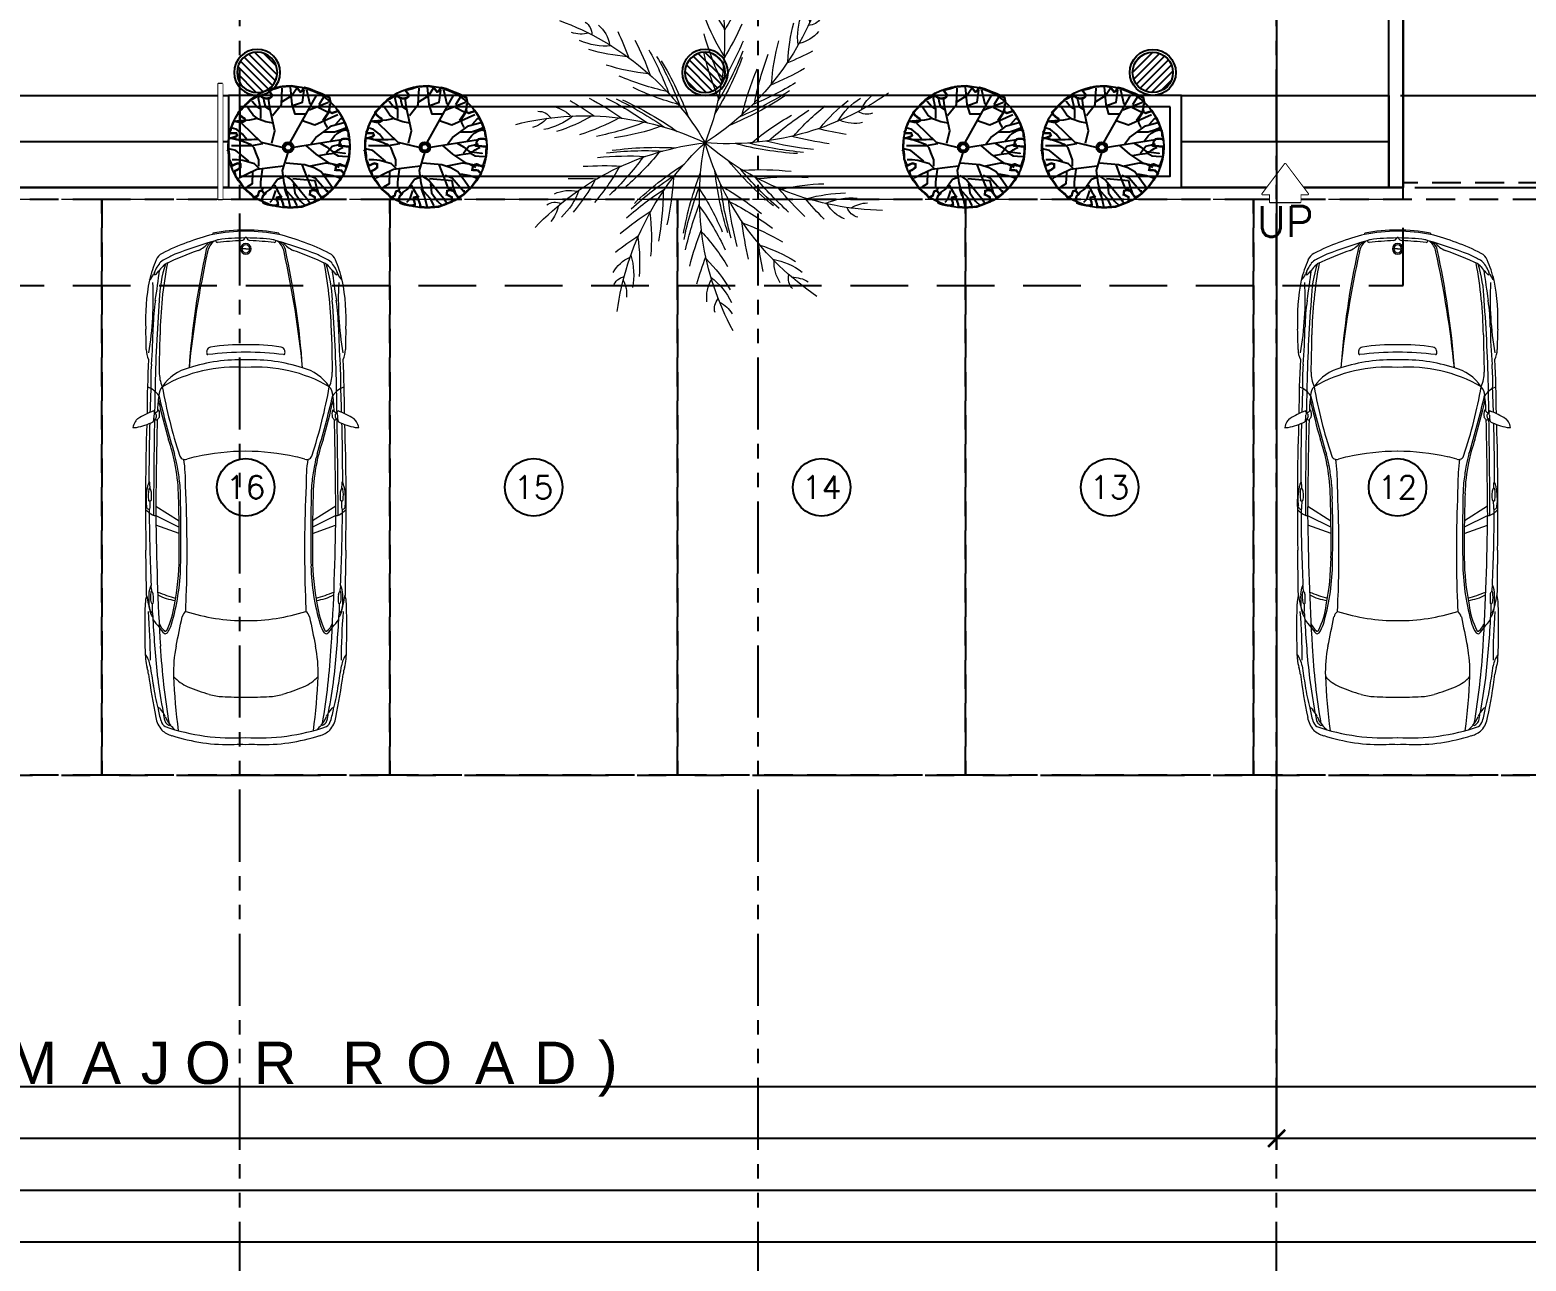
# Model space of a CAD drawing. Header units: metres. Extents: x -12400 to 1, y 0 to 106422.
# Drawn here: x -12274.61 to -12261.62, y 106373.21 to 106383.9 of the extents above; entities that cross this region are included whole.
import ezdxf

# ---------------------------------------------------------------- set-up
doc = ezdxf.new("R2010")
doc.units = ezdxf.units.M
doc.set_wipeout_variables(frame=1)
doc.header["$PDMODE"] = 35
for name, pattern in [('DASHED2', [0.375, 0.25, -0.125]), ('HIDDEN', [0.375, 0.25, -0.125]), ('PHANTOM2', [1.25, 0.625, -0.125, 0.125, -0.125, 0.125, -0.125])]:
    doc.linetypes.add(name, pattern=pattern)
for name, color, linetype in [('1AR', 1, 'Continuous'), ('A-FURNITURE', 1, 'Continuous'), ('BAR', 6, 'Continuous'), ('DOOR', 1, 'Continuous'), ('Landscape', 108, 'Continuous'), ('PROPERTY LINE', 3, 'PHANTOM2'), ('SLOT', 46, 'Continuous'), ('txt', 2, 'Continuous'), ('TXT3', 3, 'Continuous'), ('WALL', 7, 'Continuous')]:
    doc.layers.add(name, color=color, linetype=linetype)
for name, color, linetype, lineweight in [('3', 3, 'Continuous', 30), ('A_Vehicles', 32, 'Continuous', 5), ('DIM 001', 251, 'Continuous', 13), ('FURN', 8, 'Continuous', 5), ('HATCH', 250, 'Continuous', 5)]:
    doc.layers.add(name, color=color, linetype=linetype, lineweight=lineweight)
doc.layers.add('GUIDELINES', color=206, linetype='Continuous', plot=False)
doc.styles.add('DIMTXT-100', font='arial.ttf')
doc.styles.add('swis721', font='swiss.ttf')
doc.styles.add('T.25', font='romans.shx', dxfattribs={"height": 0.2})
doc.dimstyles.new('D-100', dxfattribs={"dimtxt": 0.2, "dimasz": 0.15, "dimexe": 0.1, "dimexo": 0.1, "dimgap": 0.1, "dimtad": 1, "dimdec": 3, "dimzin": 4, "dimdsep": 46, "dimtxsty": 'DIMTXT-100', "dimblk": 'ARCHTICK', "dimcen": 0.2, "dimdle": 0.1, "dimclrd": 8, "dimclre": 8, "dimclrt": 2, "dimadec": 0, "dimazin": 1, "dimtfac": 1, "dimtdec": 3, "dimtofl": 0, "dimtmove": 2, "dimatfit": 3, "dimfxl": 1, "dimarcsym": 0})
doc.dimstyles.new('DIM 200', dxfattribs={"dimtxt": 200, "dimasz": 1, "dimexe": 0, "dimexo": 40, "dimgap": 50, "dimtad": 1, "dimtoh": 1, "dimdec": 0, "dimlfac": 2, "dimtxsty": 'swis721', "dimblk": 'CIR', "dimcen": 0, "dimclrd": 155, "dimclre": 155, "dimclrt": 4, "dimadec": 0, "dimazin": 0, "dimtfac": 1, "dimtdec": 0, "dimtix": 1, "dimtmove": 1, "dimatfit": 3, "dimldrblk": 'CIR', "dimfxl": 0, "dimarcsym": 0})

# ---------------------------------------------------------------- blocks, each defined once
blk = doc.blocks.new('A$C3EFD72DE')
at = {"layer": 'FURN', "linetype": 'PHANTOM2', "ltscale": 2}
blk.add_lwpolyline([(-49.8, 23.142), (-46.15, 23.142), (-46.15, 8), (-8, 8), (-8, 30.142), (-49.8, 30.142)], close=True, dxfattribs=at)
at = {"layer": 'PROPERTY LINE', "linetype": 'PHANTOM2', "ltscale": 2}
blk.add_lwpolyline([(-54.8, 33.142), (-54.8, 18.142), (-51.15, 18.142), (-51.15, 3), (-3, 3), (-3, 33.142)], close=True, dxfattribs=at)
blk = doc.blocks.new('car-02')
at = {"layer": 'A_Vehicles', "color": 26, "linetype": 'ByBlock'}
for p, q in [((266.005, 90.113), (266.001, 90.103)), ((266.052, 90.116), (266.048, 90.105)), ((266.805, 90.098), (266.934, 89.896)), ((266.886, 90.099), (266.988, 89.895)), ((267.042, 89.895), (266.97, 90.097)), ((264.437, 89.603), (264.447, 89.604)), ((264.572, 89.317), (264.572, 89.351)), ((264.572, 89.317), (264.572, 89.283)), ((264.437, 89.03), (264.447, 89.03)), ((266.805, 88.536), (266.934, 88.738)), ((266.886, 88.535), (266.988, 88.739)), ((267.042, 88.739), (266.97, 88.537)), ((266.005, 88.521), (266.001, 88.531)), ((266.052, 88.518), (266.048, 88.529))]:
    blk.add_line(p, q, dxfattribs=at)
for centre, radius, start, end in [((266.11, 90.212), 0.0762, 119.7168, 146.5996), ((266.159, 90.126), 0.175, 101.6076, 119.7168), ((265.999, 90.291), 0.125, 348.9837, 3.2502), ((265.132, 88.996), 1.193, 103.9327, 112.8974), ((264.752, 90.228), 0.118, 288.5704, 321.0469), ((265.189, 88.419), 1.769, 87.4063, 101.245), ((265.008, 92.845), 2.725, 266.9795, 279.8556), ((265.485, 94.955), 4.774, 267.4063, 269.5286), ((265.444, 89.981), 0.201, 63.9039, 89.5286), ((266.013, 81.026), 9.148, 90.0726, 93.0097), ((265.789, 90.166), 0.0147, 160.8027, 202.178), ((265.959, 90.235), 0.198, 202.178, 235.0353), ((266.571, 71.423), 18.735, 91.7754, 92.4079), ((266.549, 89.923), 0.602, 146.5996, 161.106), ((266.785, 68.672), 21.516, 92.0863, 92.0868), ((265.482, 90.402), 0.654, 334.6211, 348.0956), ((266.571, 71.423), 18.735, 89.914, 91.4845), ((266.785, 68.672), 21.516, 88.9303, 91.8352), ((266.602, 90.153), 0.00586, 114.6466, 193.6675), ((266.724, 91.629), 1.483, 265.0586, 267.1786), ((266.678, 89.987), 0.189, 102.3764, 114.6466), ((266.746, 89.677), 0.506, 83.1278, 102.3764), ((266.662, 90.15), 0.0113, 89.073, 189.7286), ((266.692, 90.217), 0.0805, 239.6206, 263.5656), ((266.71, 89.833), 0.331, 82.8268, 99.0708), ((266.746, 90.152), 0.015, 276.4344, 337.6998), ((266.751, 90.154), 0.00818, 26.0089, 82.8268), ((266.738, 90.148), 0.0219, 356.6595, 25.9562), ((266.724, 91.629), 1.483, 271.4019, 274.1622), ((266.807, 90.154), 0.0253, 351.0826, 101.9724), ((266.571, 71.423), 18.735, 89.1104, 89.2037), ((266.707, 90.041), 0.193, 26.4813, 47.9744), ((266.761, 73.856), 16.3, 87.4286, 89.6428), ((269.204, 211.262), 121.094, 269.04529, 269.23135), ((267.574, 89.978), 0.181, 90.4812, 116.8402), ((267.591, 87.9), 2.259, 88.2423, 90.4812), ((267.651, 89.974), 0.216, 89.6016, 109.1312), ((267.237, 88.212), 1.996, 75.5608, 80.1062), ((267.858, 84.375), 5.819, 87.2937, 92.0222), ((267.656, 90.002), 0.156, 65.9044, 88.2423), ((268.151, 95.584), 5.439, 265.4533, 269.909), ((268.231, 90.377), 0.234, 233.3294, 260.0164), ((268.119, 89.916), 0.272, 71.2883, 87.2937), ((267.421, 84.698), 5.503, 80.1432, 81.9563), ((268.284, 90.402), 0.241, 251.2883, 264.961), ((267.617, 85.175), 5.028, 78.2807, 82.6187), ((266.599, 89.048), 2.223, 153.3999, 165.5267), ((264.71, 89.994), 0.11, 112.8974, 153.3999), ((265.849, 89.384), 1.346, 151.6694, 155.9646), ((264.798, 89.951), 0.153, 130.9462, 151.6694), ((265.377, 86.398), 3.664, 90.9268, 100.7145), ((264.864, 89.874), 0.253, 107.0839, 130.9462), ((265.059, 88.871), 1.198, 92.0785, 107.2267), ((264.751, 89.993), 0.0519, 121.0587, 154.9008), ((265.152, 89.591), 0.618, 128.5702, 133.7358), ((263.201, 101.852), 11.889, 277.5159, 278.7978), ((264.793, 90.032), 0.08, 92.1692, 115.3554), ((264.437, 90.451), 0.501, 311.2225, 315.5425), ((264.79, 90.105), 0.00668, 308.2284, 92.1692), ((266.02, 77.206), 12.901, 90.9347, 94.4625), ((265.26, 88.545), 1.576, 90.2673, 98.7978), ((265.234, 94.074), 3.952, 270.2673, 274.9714), ((264.676, 129.759), 39.703, 270.9268, 271.393), ((265.72, 88.486), 1.657, 87.7854, 94.9714), ((266.866, 89.409), 1.267, 150.0377, 184.1685), ((265.981, 89.719), 0.386, 123.4195, 166.4519), ((265.648, 89.78), 0.288, 65.4083, 91.393), ((265.848, 89.956), 0.117, 91.1421, 132.7099), ((265.034, 85.869), 4.237, 71.7268, 80.0198), ((267.199, 18.098), 72.021, 90.95639, 91.10567), ((266.007, 88.945), 1.139, 91.3113, 98.1372), ((263.753, 81.25), 9.067, 73.3324, 76.6605), ((264.25, 82.982), 7.28, 74.2168, 77.0611), ((265.926, 90.131), 0.0737, 306.5949, 342.9686), ((266.008, 90.177), 0.112, 250.1049, 282.8521), ((265.997, 90.131), 0.0224, 216.738, 268.3631), ((267.239, 39.601), 50.499, 91.4245, 91.428), ((266.012, 90.086), 0.0275, 86.3192, 124.8111), ((266.025, 90.129), 0.0375, 229.0415, 267.9352), ((266.024, 90.264), 0.151, 266.3192, 288.8962), ((266.025, 90.12), 0.0277, 267.9352, 326.89), ((266.139, 89.962), 0.149, 124.2259, 135.3058), ((266.041, 90.091), 0.0155, 341.7358, 62.8092), ((267.199, 18.098), 72.021, 90.24781, 90.91427), ((267.239, 39.601), 50.499, 90.4007, 91.3429), ((266.715, 90.427), 0.292, 263.5656, 276.4344), ((266.861, 90.108), 0.0269, 338.7151, 44.5818), ((266.61, 65.803), 24.297, 86.6707, 89.3491), ((267.674, 91.347), 1.221, 261.4169, 263.9509), ((267.552, 90.135), 0.00684, 99.4072, 200.6619), ((267.578, 90.167), 0.047, 227.1679, 264.7157), ((267.591, 89.853), 0.292, 79.2816, 97.9649), ((265.719, 89.364), 1.968, 16.6164, 21.3879), ((267.616, 90.587), 0.468, 264.7157, 272.5378), ((267.168, 89.87), 0.459, 7.5248, 27.3593), ((267.636, 90.143), 0.0238, 272.5378, 316.0309), ((267.639, 90.127), 0.0143, 356.475, 61.7719), ((267.674, 91.347), 1.221, 269.009, 272.6035), ((267.712, 90.129), 0.0175, 355.4047, 65.9044), ((266.761, 73.856), 16.3, 86.3888, 86.5918), ((267.716, 90.073), 0.074, 45.0065, 75.5608), ((267.273, 80.634), 9.504, 83.8037, 86.8945), ((267.398, 89.564), 0.682, 47.855, 55.1665), ((267.779, 89.937), 0.138, 37.7194, 69.9249), ((267.726, 89.858), 0.248, 42.0116, 58.6683), ((267.88, 90.015), 0.0113, 287.535, 37.7194), ((267.891, 90.016), 0.0211, 306.0494, 21.6885), ((267.664, 83.929), 6.14, 80.3686, 86.6707), ((267.427, 83.571), 6.569, 79.7443, 82.3803), ((268.127, 88.493), 1.644, 74.854, 81.7469), ((268.578, 90.076), 0.0222, 172.1336, 238.5793), ((268.45, 89.357), 0.73, 72.4698, 81.6157), ((268.774, 90.308), 0.326, 230.4421, 243.6389), ((268.594, 89.79), 0.242, 72.3843, 88.3104), ((268.54, 89.778), 0.255, 48.9762, 69.4044), ((268.606, 89.888), 0.213, 47.7242, 81.247), ((268.65, 89.966), 0.0581, 39.1037, 72.3843), ((268.64, 89.96), 0.0979, 36.7713, 72.4698), ((266.974, 89.425), 1.843, 356.6299, 18.7768), ((268.56, 89.884), 0.249, 17.6746, 40.6239), ((267.928, 88.62), 3.559, 158.364, 164.3016), ((267.682, 88.62), 3.289, 154.9008, 160.2894), ((266.761, 91.524), 1.626, 250.9129, 258.2171), ((266.636, 90.878), 0.983, 253.3324, 259.0833), ((266.353, 89.846), 0.0473, 340.8542, 78.9654), ((266.733, 91.387), 1.486, 258.2171, 268.5009), ((266.808, 91.771), 1.892, 259.0833, 263.2384), ((266.727, 91.086), 1.202, 263.2384, 271.1827), ((267.116, 102.457), 12.562, 268.075, 270.6316), ((267.23, 92.127), 2.232, 270.6231, 281.1608), ((267.273, 91.861), 1.979, 271.5044, 286.3419), ((267.579, 90.612), 0.68, 277.0754, 296.6285), ((253.036, 162.673), 74.278, 281.43738, 281.63861), ((267.761, 90.194), 0.242, 286.3419, 306.0494), ((268.244, 88.835), 1.11, 88.0383, 101.6386), ((268.123, 85.352), 4.595, 82.1072, 88.0104), ((268.071, 89.697), 0.325, 22.0543, 49.4634), ((267.91, 89.365), 1.011, 37.995, 39.1037), ((268.702, 89.983), 0.00661, 244.8818, 37.995), ((269.727, 90.954), 1.416, 223.9594, 226.162), ((267.219, 89.456), 1.656, 358.6492, 17.6746), ((266.119, 82.655), 7.173, 94.1053, 102.4151), ((266.487, 81.045), 8.809, 95.7431, 102.3773), ((267.001, 89.362), 1.466, 162.2005, 181.7488), ((267.021, 89.614), 0.659, 160.8542, 168.2233), ((266.608, 91.315), 1.475, 261.8574, 270.8039), ((267.192, 101.597), 11.77, 267.2589, 271.9383), ((267.053, 101.018), 11.138, 268.4483, 271.3963), ((267.382, 98.017), 8.185, 271.4586, 272.3615), ((267.779, 89.798), 0.0726, 101.4374, 146.3609), ((266.081, 89.321), 1.718, 359.8692, 17.5427), ((266.187, 88.933), 2.358, 17.2954, 22.0543), ((264.603, 89.56), 0.104, 104.6851, 161.9587), ((264.631, 89.49), 0.163, 101.376, 140.967), ((264.346, 89.845), 0.267, 310.2553, 334.303), ((265.467, 89.616), 0.0415, 107.6387, 170.8134), ((265.469, 89.611), 0.0463, 69.8735, 107.6387), ((268.167, 89.318), 2.697, 173.0255, 180.0281), ((265.482, 89.647), 0.00809, 353.0255, 69.8735), ((268.598, 89.285), 2.27, 168.2233, 179.2004), ((268.013, 89.502), 0.446, 2.3655, 17.2954), ((265.936, 89.313), 1.527, 169.0391, 179.855), ((265.986, 89.309), 1.567, 169.167, 179.709), ((266.11, 89.336), 1.632, 172.3029, 180.3827), ((264.588, 89.541), 0.096, 154.2447, 172.3029), ((268.513, 89.132), 4.019, 173.823, 176.8495), ((264.501, 89.564), 0.0153, 0.9643, 96.0194), ((267.08, 89.355), 1.676, 170.8134, 181.2886), ((261.515, 89.234), 6.949, 0.6881, 2.3655), ((270.999, 89.367), 2.124, 178.6492, 181.3508), ((265.936, 89.321), 1.527, 180.145, 190.9609), ((265.986, 89.325), 1.567, 180.291, 190.833), ((264.479, 89.319), 0.00619, 92.473, 196.5227), ((264.479, 89.315), 0.00619, 163.4773, 267.527), ((266.11, 89.298), 1.632, 179.6173, 187.6971), ((264.469, 89.353), 0.0299, 287.8005, 358.1306), ((264.469, 89.281), 0.0299, 1.8694, 72.1995), ((268.513, 89.502), 4.019, 183.1505, 186.177), ((264.572, 89.317), 0.0459, 0, 180), ((264.572, 89.317), 0.0459, 180, 0), ((264.572, 89.317), 0.0339, 0, 180), ((264.572, 89.317), 0.0339, 180, 0), ((267.08, 89.279), 1.676, 178.7114, 189.1866), ((268.167, 89.316), 2.697, 179.9719, 186.9745), ((267.001, 89.272), 1.466, 178.2512, 197.7995), ((266.866, 89.225), 1.267, 175.8315, 209.9623), ((268.598, 89.349), 2.27, 180.7996, 191.7767), ((266.081, 89.313), 1.718, 342.4573, 0.1308), ((261.515, 89.4), 6.949, 357.6345, 359.3119), ((266.974, 89.209), 1.843, 341.2232, 3.3701), ((270.999, 89.267), 2.124, 178.6492, 181.3508), ((268.013, 89.132), 0.446, 342.7046, 357.6345), ((267.219, 89.178), 1.656, 342.3254, 1.3508), ((266.599, 89.586), 2.223, 194.4733, 206.6001), ((264.588, 89.092), 0.096, 187.6971, 205.7553), ((264.501, 89.07), 0.0153, 263.9806, 359.0357), ((267.928, 90.014), 3.559, 195.6984, 201.636), ((264.631, 89.144), 0.163, 219.033, 258.624), ((264.603, 89.074), 0.104, 198.0413, 255.3149), ((264.346, 88.789), 0.267, 25.697, 49.7447), ((266.487, 97.589), 8.809, 257.6227, 264.2569), ((265.467, 89.018), 0.0415, 189.1866, 252.3613), ((265.469, 89.023), 0.0463, 252.3613, 290.1265), ((265.482, 88.987), 0.00809, 290.1265, 6.9745), ((266.187, 89.7), 2.358, 337.9457, 342.7046), ((266.119, 95.979), 7.173, 257.5849, 265.8947), ((267.682, 90.014), 3.289, 199.7106, 205.0992), ((267.021, 89.02), 0.659, 191.7767, 199.1458), ((265.981, 88.915), 0.386, 193.5481, 236.5805), ((265.034, 92.765), 4.237, 279.9802, 288.2732), ((266.636, 87.756), 0.983, 100.9167, 106.6676), ((266.353, 88.788), 0.0473, 281.0346, 19.1458), ((266.608, 87.319), 1.475, 89.1961, 98.1426), ((266.733, 87.246), 1.486, 91.4991, 101.7829), ((266.808, 86.863), 1.892, 96.7616, 100.9167), ((266.727, 87.548), 1.202, 88.8173, 96.7616), ((267.192, 77.037), 11.77, 88.0617, 92.7411), ((267.116, 76.177), 12.562, 89.3684, 91.925), ((267.053, 77.616), 11.138, 88.6037, 91.5517), ((267.23, 86.507), 2.232, 78.8392, 89.3769), ((267.273, 86.773), 1.979, 73.6581, 88.4956), ((267.382, 80.617), 8.185, 87.6385, 88.5414), ((267.779, 88.836), 0.0726, 213.6391, 258.5626), ((253.036, 15.961), 74.278, 78.36139, 78.56262), ((268.071, 88.937), 0.325, 310.5366, 337.9457), ((268.123, 93.282), 4.595, 271.9896, 277.8928), ((264.71, 88.64), 0.11, 206.6001, 247.1026), ((265.849, 89.25), 1.346, 204.0354, 208.3306), ((264.798, 88.683), 0.153, 208.3306, 229.0538), ((265.377, 92.236), 3.664, 259.2855, 269.0732), ((264.751, 88.641), 0.0519, 205.0992, 238.9413), ((265.059, 89.763), 1.198, 252.7733, 267.9215), ((265.152, 89.043), 0.618, 226.2642, 231.4298), ((265.648, 88.854), 0.288, 268.607, 294.5917), ((265.848, 88.678), 0.117, 227.2901, 268.8579), ((263.753, 97.384), 9.067, 283.3395, 286.6676), ((264.25, 95.652), 7.28, 282.9389, 285.7832), ((266.761, 87.11), 1.626, 101.7829, 109.0871), ((265.719, 89.27), 1.968, 338.6121, 343.3836), ((267.168, 88.764), 0.459, 332.6407, 352.4752), ((267.579, 88.022), 0.68, 63.3715, 82.9246), ((267.779, 88.697), 0.138, 290.0751, 322.2806), ((267.761, 88.44), 0.242, 53.9506, 73.6581), ((267.726, 88.776), 0.248, 301.3317, 317.9884), ((267.88, 88.619), 0.0113, 322.2806, 72.465), ((267.891, 88.618), 0.0211, 338.3115, 53.9506), ((268.244, 89.799), 1.11, 258.3614, 271.9617), ((267.664, 94.704), 6.14, 273.3293, 279.6314), ((267.427, 95.063), 6.569, 277.6197, 280.2557), ((268.774, 88.325), 0.326, 116.3611, 129.5579), ((268.594, 88.844), 0.242, 271.6896, 287.6157), ((268.54, 88.856), 0.255, 290.5956, 311.0238), ((268.606, 88.746), 0.213, 278.753, 312.2758), ((268.65, 88.668), 0.0581, 287.6157, 320.8963), ((268.64, 88.674), 0.0979, 287.5302, 323.2287), ((267.91, 89.269), 1.011, 320.8963, 322.005), ((268.702, 88.651), 0.00661, 322.005, 115.1182), ((269.727, 87.68), 1.416, 133.838, 136.0406), ((268.56, 88.75), 0.249, 319.3761, 342.3254), ((265.132, 89.638), 1.193, 247.1026, 256.0673), ((264.864, 88.76), 0.253, 229.0538, 252.9161), ((263.201, 76.782), 11.889, 81.2022, 82.4841), ((264.793, 88.602), 0.08, 244.6446, 267.8308), ((264.437, 88.183), 0.501, 44.4575, 48.7775), ((264.79, 88.528), 0.00668, 267.8308, 51.7716), ((264.752, 88.405), 0.118, 38.9531, 71.4296), ((265.189, 90.215), 1.769, 258.755, 272.5937), ((265.008, 85.789), 2.725, 80.1444, 93.0205), ((266.02, 101.428), 12.901, 265.5375, 269.0653), ((265.26, 90.089), 1.576, 261.2022, 269.7327), ((265.234, 84.56), 3.952, 85.0286, 89.7327), ((264.676, 48.875), 39.703, 88.607, 89.0732), ((265.444, 88.653), 0.201, 270.4714, 296.0961), ((266.013, 97.608), 9.148, 266.9903, 269.9274), ((265.72, 90.148), 1.657, 265.0286, 272.2146), ((265.789, 88.468), 0.0147, 157.822, 199.1973), ((265.959, 88.399), 0.198, 124.9647, 157.822), ((266.571, 107.211), 18.735, 267.5921, 268.2246), ((267.199, 160.536), 72.021, 268.89433, 269.04361), ((266.007, 89.689), 1.139, 261.8628, 268.6887), ((266.008, 88.457), 0.112, 77.1479, 109.8951), ((265.926, 88.503), 0.0737, 17.0314, 53.4051), ((265.997, 88.503), 0.0224, 91.6369, 143.262), ((266.549, 88.711), 0.602, 198.894, 213.4004), ((267.239, 139.033), 50.499, 268.572, 268.5755), ((266.012, 88.548), 0.0275, 235.1889, 273.6808), ((266.025, 88.504), 0.0375, 92.0648, 130.9585), ((266.785, 109.962), 21.516, 267.9132, 267.9137), ((266.024, 88.37), 0.151, 71.1038, 93.6808), ((266.025, 88.514), 0.0277, 33.11, 92.0648), ((266.139, 88.671), 0.149, 224.6942, 235.7741), ((266.041, 88.543), 0.0155, 297.1908, 18.2642), ((267.199, 160.536), 72.021, 269.08573, 269.75219), ((267.239, 139.033), 50.499, 268.6571, 269.5993), ((265.482, 88.232), 0.654, 11.9044, 25.3789), ((266.571, 107.211), 18.735, 268.5155, 270.086), ((266.724, 87.005), 1.483, 92.8214, 94.9414), ((266.602, 88.481), 0.00586, 166.3325, 245.3534), ((266.678, 88.647), 0.189, 245.3534, 257.6236), ((266.746, 88.957), 0.506, 257.6236, 276.8722), ((266.692, 88.417), 0.0805, 96.4344, 120.3794), ((266.662, 88.484), 0.0113, 170.2714, 270.927), ((266.71, 88.801), 0.331, 260.9292, 277.1732), ((266.715, 88.207), 0.292, 83.5656, 96.4344), ((266.746, 88.482), 0.015, 22.3002, 83.5656), ((266.751, 88.48), 0.00818, 277.1732, 333.9911), ((266.738, 88.486), 0.0219, 334.0438, 3.3405), ((266.724, 87.005), 1.483, 85.8378, 88.5981), ((266.807, 88.48), 0.0253, 258.0276, 8.9174), ((266.571, 107.211), 18.735, 270.7963, 270.8896), ((266.707, 88.593), 0.193, 312.0256, 333.5187), ((266.761, 104.778), 16.3, 270.3572, 272.5714), ((266.861, 88.526), 0.0269, 315.4182, 21.2849), ((266.61, 112.831), 24.297, 270.6509, 273.3293), ((267.674, 87.287), 1.221, 96.0491, 98.5831), ((267.574, 88.656), 0.181, 243.1598, 269.5188), ((267.552, 88.499), 0.00684, 159.3381, 260.5928), ((267.578, 88.467), 0.047, 95.2843, 132.8321), ((267.591, 88.781), 0.292, 262.0351, 280.7184), ((267.591, 90.734), 2.259, 269.5188, 271.7577), ((267.616, 88.047), 0.468, 87.4622, 95.2843), ((267.237, 90.422), 1.996, 279.8938, 284.4392), ((267.636, 88.491), 0.0238, 43.9691, 87.4622), ((267.639, 88.507), 0.0143, 298.2281, 3.525), ((267.674, 87.287), 1.221, 87.3965, 90.991), ((267.656, 88.632), 0.156, 271.7577, 294.0956), ((267.712, 88.505), 0.0175, 294.0956, 4.5953), ((268.151, 83.05), 5.439, 90.091, 94.5467), ((266.761, 104.778), 16.3, 273.4082, 273.6112), ((267.716, 88.561), 0.074, 284.4392, 314.9935), ((267.398, 89.07), 0.682, 304.8335, 312.145), ((267.273, 98), 9.504, 273.1055, 276.1963), ((268.231, 88.257), 0.234, 99.9836, 126.6706), ((268.119, 88.718), 0.272, 272.7063, 288.7117), ((267.421, 93.936), 5.503, 278.0437, 279.8568), ((268.284, 88.232), 0.241, 95.039, 108.7117), ((267.617, 93.459), 5.028, 277.3813, 281.7193), ((268.127, 90.141), 1.644, 278.2531, 285.146), ((268.45, 89.277), 0.73, 278.3843, 287.5302), ((268.578, 88.558), 0.0222, 121.4207, 187.8664), ((265.485, 83.679), 4.774, 90.4714, 92.5937), ((266.11, 88.422), 0.0762, 213.4004, 240.2832), ((266.159, 88.508), 0.175, 240.2832, 258.3924), ((266.785, 109.962), 21.516, 268.1648, 271.0697), ((265.999, 88.343), 0.125, 356.7498, 11.0163), ((269.204, -32.628), 121.094, 90.76865, 90.95471), ((267.651, 88.66), 0.216, 250.8688, 270.3984), ((267.858, 94.258), 5.819, 267.9778, 272.7063)]:
    blk.add_arc(centre, radius, start, end, dxfattribs=at)
blk = doc.blocks.new('PLANT-64')
at = {"layer": 'Landscape', "const_width": 50}
blk.add_lwpolyline([(156, 1311), (37, 1338), (-117, 1329), (-217, 1320), (-317, 1284), (-472, 1247), (-390, 1138), (-408, 1102), (-444, 1075), (-517, 1066), (-581, 1075), (-644, 1120), (-672, 1165), (-735, 1102), (-862, 1029), (-972, 929), (-1044, 847), (-1126, 766), (-1099, 711), (-1035, 657), (-990, 629), (-981, 584), (-1026, 557), (-1081, 548), (-1126, 557), (-1208, 575), (-1226, 566), (-1262, 484), (-1281, 439), (-1290, 384), (-1317, 339), (-1299, 311), (-1235, 311), (-1235, 311), (-1172, 311), (-1153, 266), (-1181, 239), (-1290, 202), (-1335, 202), (-1344, 66), (-1344, -16), (-1326, -152), (-1326, -252), (-1299, -306), (-1262, -397), (-1190, -361), (-1144, -343), (-1081, -361), (-1081, -397), (-1081, -433), (-1153, -488), (-1199, -506), (-1208, -533), (-1181, -633), (-1144, -679), (-1081, -760), (-1008, -879), (-926, -951), (-844, -1015), (-790, -1088), (-699, -1042), (-690, -997), (-672, -951), (-617, -933), (-553, -1015), (-590, -1051), (-617, -1124), (-581, -1206), (-508, -1233), (-372, -1260), (-317, -1260), (-263, -1242), (-272, -1178), (-290, -1142), (-290, -1088), (-217, -1069), (-190, -1124), (-153, -1224), (-144, -1287), (-17, -1306), (256, -1287), (419, -1224), (537, -1178), (537, -1078), (437, -1024), (428, -1024), (437, -942), (501, -924), (574, -942), (628, -1015), (665, -1069), (719, -1069), (792, -1024), (965, -860), (1083, -697), (1174, -570), (1110, -497), (983, -488), (1001, -397), (1047, -370), (1083, -361), (1165, -397), (1210, -415), (1283, -206), (1292, 21), (1137, 30), (1065, 39), (1083, 139), (1128, 184), (1210, 193), (1265, 184), (1274, 175), (1274, 175), (1265, 330), (1210, 484), (1137, 648), (1047, 793), (956, 766), (910, 748), (837, 784), (856, 847), (865, 938), (883, 956), (856, 1084), (692, 1165), (547, 1220), (419, 1274), (310, 1302), (247, 1220), (219, 1211), (183, 1256), (156, 1293), (147, 1320)], dxfattribs=at)
at = {"layer": 'Landscape'}
for points in [[(-181, 993), (37, 1129), (165, 1329)], [(337, 729), (110, 729), (47, 938), (10, 1320)], [(-626, 829), (-735, 893), (-817, 993), (-817, 1011)], [(-635, 629), (-635, 829), (-690, 1066), (-672, 1120)], [(-417, 802), (-526, 875), (-562, 1011), (-572, 1066)], [(-399, 93), (-335, 366), (-444, 866), (-472, 1075)], [(-381, 693), (-190, 938), (-172, 1293)], [(1, 112), (583, 1147)], [(74, 920), (265, 984), (301, 1247)], [(437, 938), (365, 1247)], [(410, 820), (837, 984)], [(628, 938), (737, 1111)], [(-372, 530), (-526, 557), (-690, 620), (-808, 702), (-881, 811), (-944, 902)], [(247, 593), (537, 493), (1037, 720)], [(610, 875), (810, 775)], [(710, 593), (865, 820)], [(810, 439), (756, 539), (756, 629), (837, 757), (865, 820)], [(-944, 175), (-1035, 293), (-1162, 393), (-1253, 421)], [(-708, 629), (-881, 593), (-1162, 575)], [(-172, 3), (-626, 112), (-1053, 520)], [(447, 75), (556, 221), (737, 348), (901, 475), (1147, 539), (1192, 548)], [(728, 339), (965, 339), (1119, 393), (1201, 430), (1228, 421)], [(874, 139), (965, 257), (1028, 311), (1119, 366), (1201, 384), (1274, 366)], [(992, 511), (1101, 629), (1156, 629)], [(-781, 184), (-699, 184), (-844, 166), (-1044, 166), (-1162, 166), (-1272, 193)], [(-599, 84), (-844, 39), (-1153, 39), (-1244, 39), (-1272, 39)], [(-681, -406), (-681, -270), (-744, -106), (-781, -6), (-853, 66), (-908, 84), (-953, 103), (-1262, 212)], [(28, 3), (1119, 175)], [(347, 39), (447, -52), (556, -143), (837, -334), (956, -361), (1110, -388), (1192, -388)], [(628, -170), (783, -143), (956, -125), (1047, -52), (1110, -16), (1147, 3)], [(656, 93), (792, 12), (919, -88), (1083, -106), (1192, -125), (1192, -134)], [(792, -125), (847, -52), (910, 30), (1065, 66), (1119, 84)], [(-899, -297), (-1181, -61), (-1335, -25), (-1372, -88)], [(-672, -452), (-772, -352), (-1026, -279), (-1153, -270), (-1262, -270)], [(-53, -106), (-172, -497), (-135, -770), (-44, -1106), (1, -1306)], [(947, -125), (1047, -179), (1137, -188), (1283, -197), (1283, -188)], [(-144, -406), (-381, -433), (-726, -479), (-953, -588), (-1062, -642), (-1099, -651), (-1108, -679)], [(-817, -533), (-826, -788), (-944, -860)], [(-608, -479), (-644, -742), (-644, -860), (-590, -915)], [(-117, -606), (37, -706), (256, -979), (365, -1106), (410, -1178), (437, -1206)], [(-90, -334), (319, -370), (519, -433), (674, -524), (819, -724), (937, -888)], [(256, -370), (356, -633), (456, -879), (583, -933)], [(392, -597), (547, -661), (810, -960), (810, -924)], [(447, -397), (774, -334), (919, -352), (1065, -424)], [(728, -570), (928, -606), (1065, -651), (1092, -715)], [(-172, -661), (-272, -697), (-417, -897), (-526, -969), (-544, -1015)], [(-317, -933), (-381, -1133), (-444, -1197)], [(-344, -815), (-253, -979), (-181, -1078)], [(-63, -1051), (-117, -897), (65, -1097), (147, -1269)], [(56, -670), (537, -715), (565, -842), (619, -1006)], [(74, -788), (101, -988), (228, -1169), (328, -1260)]]:
    blk.add_lwpolyline(points, dxfattribs=at)
for centre, radius in [((-24, 15), 1324), ((-44, 3), 116), ((-44, 3), 90.6), ((-44, 3), 70.9)]:
    blk.add_circle(centre, radius, dxfattribs=at)
blk = doc.blocks.new('TRHBWRUY')
at = {"layer": 'HATCH', "color": 251, "lineweight": 0, "ltscale": 20, "true_color": 0x636466}
for centre, radius, start, end in [((482.1253, 181.2141), 0.678, 161.8706, 201.5936), ((481.4806, 181.37), 0.0351, 173.7791, 233.0395), ((481.3307, 181.3993), 0.1639, 317.4391, 345.0127), ((481.411, 181.414), 0.0808, 308.4321, 338.3515), ((481.8582, 181.537), 0.678, 197.8706, 237.5936), ((481.5145, 181.3486), 0.0835, 182.879, 221.5346), ((481.0942, 181.48), 0.4263, 326.0526, 338.8318), ((481.1628, 181.2788), 0.0808, 344.4321, 14.3515), ((481.1065, 181.2197), 0.1639, 353.4391, 21.0127), ((482.1325, 181.6508), 0.8001, 206.1883, 211.1386), ((481.245, 181.2842), 0.0351, 209.7791, 269.0395), ((480.8678, 181.146), 0.4263, 2.0526, 14.8318), ((482.133, 181.5846), 0.8001, 204.5673, 211.2107), ((481.0087, 181.4552), 0.5211, 327.5529, 339.111), ((482.0814, 180.6246), 0.678, 110.1725, 149.8955), ((481.8083, 181.1872), 0.0835, 131.1808, 169.8364), ((481.8042, 181.2271), 0.0351, 122.081, 181.3414), ((481.285, 181.2867), 0.0835, 218.879, 257.5346), ((480.8132, 181.0757), 0.5211, 3.5529, 15.111), ((482.1393, 181.5231), 0.8001, 202.9483, 211.3077), ((480.82, 181.4145), 0.7022, 334.6755, 344.6307), ((482.377, 180.8481), 0.8001, 152.8691, 159.5126), ((482.4286, 180.8896), 0.8001, 154.4902, 159.4404), ((481.7342, 181.3629), 0.1639, 265.741, 293.3146), ((481.7955, 181.309), 0.0808, 256.734, 286.6534), ((481.6074, 181.8945), 0.8001, 242.1883, 247.1386), ((480.6844, 180.9319), 0.7022, 10.6755, 20.6307), ((482.1467, 181.482), 0.8001, 201.6825, 211.4019), ((482.1539, 181.4517), 0.8001, 200.5186, 211.4981), ((480.8688, 181.3245), 0.6444, 337.0347, 347.4268), ((482.305, 180.7738), 0.8001, 149.9844, 159.7037), ((482.3326, 180.8051), 0.8001, 151.2501, 159.6096), ((481.651, 181.5984), 0.4263, 274.3545, 287.1337), ((481.6467, 181.8413), 0.8001, 240.5673, 247.2107), ((480.7768, 180.8878), 0.6444, 13.0347, 23.4268), ((482.2856, 180.7493), 0.8001, 148.8205, 159.8), ((481.5786, 181.6502), 0.5211, 275.8548, 287.4128), ((481.688, 181.7952), 0.8001, 238.9483, 247.3077), ((481.3893, 181.679), 0.6444, 285.3366, 295.7287), ((481.4297, 181.7731), 0.7022, 282.9774, 292.9325), ((481.4395, 181.6403), 0.678, 234.9681, 274.6912), ((481.0405, 181.015), 0.0808, 21.5297, 51.4491), ((481.0313, 180.9338), 0.1639, 30.5366, 58.1102), ((480.8853, 180.7311), 0.4263, 39.1502, 51.9294), ((481.7181, 181.7664), 0.8001, 237.6825, 247.4019), ((481.7418, 181.746), 0.8001, 236.5186, 247.4981), ((482.0246, 180.3393), 0.8001, 114.3202, 125.2997), ((482.0544, 180.3485), 0.8001, 115.4841, 125.2035), ((482.0949, 180.3586), 0.8001, 116.7498, 125.1093), ((482.1558, 180.369), 0.8001, 118.3688, 125.0123), ((482.2219, 180.3739), 0.8001, 119.9899, 124.9402), ((481.1028, 181.0688), 0.0351, 246.8767, 306.1371), ((480.8841, 180.642), 0.5211, 40.6505, 52.2085), ((480.8682, 180.4497), 0.7022, 47.7731, 57.7282), ((480.9685, 180.4702), 0.6444, 50.1322, 60.5244), ((481.7857, 180.3522), 0.678, 75.6722, 115.3952), ((481.9522, 181.4823), 0.5211, 241.3545, 252.9126), ((481.9825, 181.3986), 0.4263, 239.8542, 252.6334), ((481.9177, 181.1573), 0.1639, 231.2407, 258.8143), ((481.8793, 180.9706), 0.0835, 96.6805, 135.3361), ((481.8985, 181.0058), 0.0351, 87.5807, 146.8411), ((481.9377, 181.0782), 0.0808, 222.2337, 252.1531), ((481.1332, 181.095), 0.0835, 255.9765, 294.6321), ((481.0237, 181.7742), 0.8001, 279.2858, 284.2361), ((481.8125, 181.6132), 0.6444, 250.8363, 261.2284), ((481.8991, 181.6679), 0.7022, 248.4771, 258.4323), ((481.0529, 181.4787), 0.678, 270.9681, 310.6912), ((481.0872, 181.7554), 0.8001, 277.6648, 284.3082), ((480.844, 181.1542), 0.678, 304.0339, 343.7569), ((481.1479, 181.7436), 0.8001, 276.0458, 284.4052), ((481.1893, 181.7387), 0.8001, 274.7801, 284.4994), ((481.2205, 181.7368), 0.8001, 273.6161, 284.5957), ((480.8302, 180.8311), 0.678, 331.6319, 11.355), ((481.4164, 180.2912), 0.678, 43.6319, 83.355), ((481.0356, 180.4659), 0.678, 7.6319, 47.355), ((481.6122, 180.1535), 0.8001, 82.2799, 93.2595), ((480.819, 181.428), 0.8001, 309.6161, 320.5957), ((481.6423, 180.1455), 0.8001, 83.4439, 93.1632), ((482.1082, 181.3459), 0.6444, 218.796, 229.1882), ((481.682, 180.1326), 0.8001, 84.7096, 93.069), ((482.2106, 181.3463), 0.7022, 216.4368, 226.392), ((481.2905, 180.1797), 0.7022, 83.7731, 93.7282), ((481.3596, 180.2552), 0.6444, 86.1322, 96.5244), ((480.7563, 181.3908), 0.8001, 312.0458, 320.4052), ((480.7927, 181.4113), 0.8001, 310.7801, 320.4994), ((480.6756, 180.9842), 0.8001, 342.6819, 353.6614), ((480.7598, 180.6024), 0.8001, 10.2799, 21.2595), ((481.1131, 180.2395), 0.8001, 46.2799, 57.2595), ((481.1327, 180.2153), 0.8001, 47.4439, 57.1632), ((482.2152, 180.9126), 0.6444, 182.796, 193.1882), ((481.7392, 180.1091), 0.8001, 86.3286, 92.972), ((482.1572, 181.1608), 0.5211, 209.3143, 220.8723), ((481.7978, 180.0782), 0.8001, 87.9496, 92.8999), ((481.139, 180.4174), 0.4263, 75.1502, 87.9294), ((481.1904, 180.3446), 0.5211, 76.6505, 88.2085), ((480.7002, 181.3648), 0.8001, 313.6648, 320.3082), ((481.7686, 180.2963), 0.6444, 119.198, 129.5901), ((480.6627, 180.9558), 0.8001, 343.8458, 353.5652), ((482.0471, 180.4991), 0.6444, 146.796, 157.1882), ((480.7615, 180.5713), 0.8001, 11.4439, 21.1632), ((481.1573, 180.1815), 0.8001, 48.7096, 57.069), ((482.2983, 180.8527), 0.7022, 180.4368, 190.392), ((482.1385, 181.0738), 0.4263, 207.814, 220.5932), ((481.9555, 180.9037), 0.1639, 199.2004, 226.774), ((481.8239, 180.7657), 0.0835, 64.6403, 103.2959), ((481.0977, 180.7383), 0.0808, 57.5297, 87.4491), ((481.1165, 180.8184), 0.0351, 282.8767, 342.1371), ((481.1379, 180.6672), 0.1639, 66.5366, 94.1102), ((481.1257, 180.8575), 0.0835, 291.9765, 330.6321), ((480.6378, 181.3426), 0.8001, 315.2858, 320.2361), ((481.7519, 180.1953), 0.7022, 116.8388, 126.794), ((480.6434, 180.9188), 0.8001, 345.1116, 353.471), ((482.0791, 180.4019), 0.7022, 144.4368, 154.392), ((480.7615, 180.5295), 0.8001, 12.7096, 21.069), ((481.8588, 180.7854), 0.0351, 55.5404, 114.8009), ((481.9305, 180.8259), 0.0808, 190.1934, 220.1128), ((481.5779, 180.2789), 0.5211, 109.7162, 121.2743), ((480.6106, 180.8664), 0.8001, 346.7306, 353.374), ((482.146, 180.7341), 0.5211, 173.3143, 184.8723), ((481.1897, 180.1289), 0.8001, 50.3286, 56.972), ((481.8862, 180.3954), 0.5211, 137.3143, 148.8723), ((480.7567, 180.4679), 0.8001, 14.3286, 20.972), ((482.0797, 180.6746), 0.4263, 171.814, 184.5932), ((481.2189, 180.0695), 0.8001, 51.9496, 56.8999), ((481.4952, 180.3118), 0.4263, 108.2159, 120.9952), ((480.5704, 180.8138), 0.8001, 348.3516, 353.3019), ((481.358, 180.5206), 0.1639, 99.6024, 127.176), ((481.2439, 180.6734), 0.0835, 325.0423, 3.6979), ((481.7976, 180.3863), 0.4263, 135.814, 148.5932), ((480.7455, 180.4026), 0.8001, 15.9496, 20.8999), ((481.8317, 180.6445), 0.1639, 163.2004, 190.774), ((481.6442, 180.6103), 0.0835, 28.6403, 67.2959), ((481.2855, 180.5582), 0.0808, 90.5954, 120.5148), ((481.2575, 180.6356), 0.0351, 315.9424, 15.2029), ((481.5793, 180.5077), 0.1639, 127.2004, 154.774), ((481.4074, 180.5902), 0.0835, 352.6403, 31.2959), ((481.7658, 180.5964), 0.0808, 154.1934, 184.1128), ((481.684, 180.6057), 0.0351, 19.5404, 78.8009), ((481.4976, 180.5074), 0.0808, 118.1934, 148.1128), ((481.4369, 180.5631), 0.0351, 343.5404, 42.8009)]:
    blk.add_arc(centre, radius, start, end, dxfattribs=at)
blk = doc.blocks.new('A$C848c022f')
at = {"layer": 'WALL'}
h = blk.add_hatch(dxfattribs=at)
h.set_pattern_fill('ANSI31', color=250, scale=0.015)
h.set_pattern_definition([(45, (11825.983876, -106480.421745), (-0.033675960454, 0.033675960454), [])])
h.paths.add_polyline_path([(-0.175, 0, 1), (0.175, 0, 1)])
at = {"color": 7}
blk.add_circle((0, 0), 0.2, dxfattribs=at)
at = {"layer": 'SLOT', "color": 5}
blk.add_circle((0, 0), 0.175, dxfattribs=at)
blk = doc.blocks.new('A$C83231c01')
at = {"color": 250}
for centre in [(36.1, 5.5), (38.6, 5.5), (41.1, 5.5), (43.6, 5.5), (46.1, 5.5)]:
    blk.add_circle(centre, 0.25, dxfattribs=at)
at = {"layer": '1AR', "color": 1}
blk.add_lwpolyline([(46.025, 10.642), (46.15, 10.642), (46.15, 8.1), (46.025, 8.1)], close=True, dxfattribs=at)
at = {"layer": 'A-FURNITURE'}
blk.add_lwpolyline([(11.35, 3), (17.35, 3), (17.35, 8.1), (46.15, 8.1), (46.15, 10.642), (45.15, 10.642), (45.15, 10.5), (35.95, 10.5), (35.95, 11.5), (28.15, 11.5), (28.15, 10.5), (20.963, 10.5), (18.95, 12.513), (18.95, 18.142), (11.65, 18.142, 0.414214), (11.35, 17.842), (11.35, 17.663, 0.244698), (11.777, 16.844), (15.498, 14.238, -0.244698), (16.35, 12.6), (16.35, 8.542, -0.244698), (15.498, 6.904), (11.777, 4.299, 0.244698), (11.35, 3.479)], format="xyb", close=True, dxfattribs=at)
for points in [[(28.15, 8.9), (35.95, 8.9), (35.95, 8.1), (28.15, 8.1)], [(44.225, 8.9), (46.025, 8.9), (46.025, 8.1), (44.225, 8.1)], [(44.125, 8.8), (36.05, 8.8), (36.05, 8.2), (44.125, 8.2)]]:
    blk.add_lwpolyline(points, close=True, dxfattribs=at)
for points in [[(28.15, 8.5), (35.95, 8.5)], [(44.225, 8.5), (46.025, 8.5)]]:
    blk.add_lwpolyline(points, dxfattribs=at)
at = {"layer": 'BAR'}
for points in [[(35.9, 9), (35.862, 9), (35.862, 8), (35.9, 8)], [(44.225, 8.9), (35.95, 8.9), (35.95, 8.1), (44.225, 8.1)]]:
    blk.add_lwpolyline(points, close=True, dxfattribs=at)
at = {"layer": 'SLOT', "linetype": 'DASHED2'}
for points in [[(51.15, 10.642), (51.15, 8.142), (46.15, 8.142), (46.15, 10.642)], [(32.35, 8), (34.85, 8), (34.85, 3), (32.35, 3)], [(34.85, 8), (37.35, 8), (37.35, 3), (34.85, 3)], [(37.35, 8), (39.85, 8), (39.85, 3), (37.35, 3)], [(39.85, 8), (42.35, 8), (42.35, 3), (39.85, 3)], [(42.35, 8), (44.85, 8), (44.85, 3), (42.35, 3)], [(44.85, 8), (47.35, 8), (47.35, 3), (44.85, 3)]]:
    blk.add_lwpolyline(points, close=True, dxfattribs=at)
at = {"layer": 'WALL', "color": 1}
blk.add_lwpolyline([(45.259, 8.042), (45.325, 8.042), (45.125, 8.308), (45.125, 8.308), (44.925, 8.042), (44.992, 8.042), (44.992, 7.975), (45.259, 7.975)], close=True, dxfattribs=at)
blk.add_blockref('A$C3EFD72DE', (54.15, 0))
at = {"rotation": 270}
for p in [(-53.216, 272.141), (-43.216, 272.141)]:
    blk.add_blockref('car-02', p, dxfattribs=at)
at = {"layer": '3', "color": 3, "xscale": 0.00039927785625, "yscale": 0.00039927785625, "zscale": 0.00039927785625}
for p in [(36.486, 8.448), (37.674, 8.448), (42.346, 8.448), (43.551, 8.448)]:
    blk.add_blockref('PLANT-64', p, dxfattribs=at)
at = {"layer": 'DOOR', "color": 8, "lineweight": 15, "xscale": -3.580591016003169, "yscale": 3.580591016003169, "zscale": 3.580591016003169}
blk.add_blockref('TRHBWRUY', (1764.124, -639.471), dxfattribs=at)
at = {"layer": 'SLOT', "xscale": -1}
for p in [(36.2, 9.1), (40.088, 9.1)]:
    blk.add_blockref('A$C848c022f', p, dxfattribs=at)
at = {"layer": 'SLOT'}
blk.add_blockref('A$C848c022f', (43.975, 9.1), dxfattribs=at)
at = {"layer": 'txt', "ltscale": 0.3, "insert": (32.35, 0.45), "char_height": 0.275, "width": 13.78807, "attachment_point": 5, "line_spacing_factor": 0.825, "style": 'DIMTXT-100'}
blk.add_mtext('{\\H1.3333x;\\T1.5;\\C0;SIERRA MADRE ROAD (MAJOR ROAD)}', dxfattribs=at)
at = {"layer": 'TXT3', "ltscale": 0.3, "char_height": 0.2, "attachment_point": 5, "line_spacing_factor": 0.825, "style": 'T.25'}
for s, insert, width in [('{\\H1.3333x;UP}', (45.125, 7.805), 0.84571), ('16', (36.1, 5.5), 1.78691), ('15', (38.6, 5.5), 1.78691), ('14', (41.1, 5.5), 1.78691), ('13', (43.6, 5.5), 1.78691), ('12', (46.1, 5.5), 1.78691)]:
    blk.add_mtext(s, dxfattribs=dict(at, insert=insert, width=width))
for points, layer in [([(45.125, 8.308), (45.325, 8.042), (45.259, 8.042), (45.259, 7.975), (44.992, 7.975), (44.992, 8.042), (44.925, 8.042)], 'A-FURNITURE'), ([(35.9, 9), (35.862, 9), (35.862, 8), (35.9, 8)], 'BAR')]:
    blk.add_wipeout(points).dxf.layer = layer
at = {"color": 1, "linetype": 'HIDDEN', "ltscale": 2}
blk.add_lwpolyline([(28.15, 29.2), (28.15, 30.2), (17.95, 30.2), (17.95, 18.25), (11.35, 18.25), (11.35, 7.25), (46.15, 7.25), (46.15, 30.2), (35.95, 30.2), (35.95, 29.2)], dxfattribs=at)
blk = doc.blocks.new('CIR')
at = {"color": 4}
blk.add_circle((0, 0), 50, dxfattribs=at)
blk = doc.blocks.new('_ArchTick')
at = {"color": 0, "linetype": 'ByBlock', "const_width": 0.15}
blk.add_lwpolyline([(-0.5, -0.5), (0.5, 0.5)], dxfattribs=at)
blk = doc.blocks.new('*D352')
at = {"layer": 'DEFPOINTS', "color": 0, "transparency": 16777216}
for p in [(-12263.786, 106385.028), (-12252.136, 106385.028), (-12257.686, 106377.428)]:
    blk.add_point(p, dxfattribs=at)
at = {"layer": 'DIM 001', "color": 8, "lineweight": -2, "transparency": 16777216}
for p, q in [((-12252.136, 106377.328), (-12252.136, 106385.128)), ((-12263.686, 106385.028), (-12252.036, 106385.028)), ((-12257.586, 106377.428), (-12252.036, 106377.428))]:
    blk.add_line(p, q, dxfattribs=at)
at = {"layer": 'DIM 001', "color": 8, "lineweight": -2, "transparency": 16777216, "xscale": 0.15, "yscale": 0.15, "zscale": 0.15}
for p, rotation in [((-12252.136, 106385.028), 90), ((-12252.136, 106377.428), 270)]:
    blk.add_blockref('_ArchTick', p, dxfattribs=dict(at, rotation=rotation))
at = {"layer": 'DIM 001', "color": 2, "transparency": 16777216, "insert": (-12252.338, 106381.228), "char_height": 0.2, "attachment_point": 5, "rotation": 90, "style": 'DIMTXT-100'}
blk.add_mtext('7.600', dxfattribs=at)
blk = doc.blocks.new('*D357')
at = {"layer": 'DEFPOINTS', "color": 0, "transparency": 16777216}
for p in [(-12263.786, 106385.028), (-12262.686, 106382.528), (-12252.586, 106382.528)]:
    blk.add_point(p, dxfattribs=at)
at = {"layer": 'DIM 001', "color": 8, "lineweight": -2, "transparency": 16777216}
for p, q in [((-12252.586, 106385.128), (-12252.586, 106382.428)), ((-12263.686, 106385.028), (-12252.486, 106385.028)), ((-12262.586, 106382.528), (-12252.486, 106382.528))]:
    blk.add_line(p, q, dxfattribs=at)
at = {"layer": 'DIM 001', "color": 8, "lineweight": -2, "transparency": 16777216, "xscale": 0.15, "yscale": 0.15, "zscale": 0.15}
for p, rotation in [((-12252.586, 106385.028), 90), ((-12252.586, 106382.528), 270)]:
    blk.add_blockref('_ArchTick', p, dxfattribs=dict(at, rotation=rotation))
at = {"layer": 'DIM 001', "color": 2, "transparency": 16777216, "insert": (-12252.788, 106383.778), "char_height": 0.2, "attachment_point": 5, "rotation": 90, "style": 'DIMTXT-100'}
blk.add_mtext('2.500', dxfattribs=at)
blk = doc.blocks.new('*D358')
at = {"layer": 'DEFPOINTS', "color": 0, "transparency": 16777216}
for p in [(-12262.686, 106382.528), (-12257.686, 106377.428), (-12252.586, 106377.428)]:
    blk.add_point(p, dxfattribs=at)
at = {"layer": 'DIM 001', "color": 8, "lineweight": -2, "transparency": 16777216}
for p, q in [((-12252.586, 106382.628), (-12252.586, 106377.328)), ((-12262.586, 106382.528), (-12252.486, 106382.528)), ((-12257.586, 106377.428), (-12252.486, 106377.428))]:
    blk.add_line(p, q, dxfattribs=at)
at = {"layer": 'DIM 001', "color": 8, "lineweight": -2, "transparency": 16777216, "xscale": 0.15, "yscale": 0.15, "zscale": 0.15}
for p, rotation in [((-12252.586, 106382.528), 90), ((-12252.586, 106377.428), 270)]:
    blk.add_blockref('_ArchTick', p, dxfattribs=dict(at, rotation=rotation))
at = {"layer": 'DIM 001', "color": 2, "transparency": 16777216, "insert": (-12252.788, 106379.978), "char_height": 0.2, "attachment_point": 5, "rotation": 90, "style": 'DIMTXT-100'}
blk.add_mtext('5.100', dxfattribs=at)
blk = doc.blocks.new('*D359')
at = {"layer": 'DEFPOINTS', "color": 0, "transparency": 16777216}
for p in [(-12262.811, 106383.328), (-12253.036, 106383.328), (-12262.686, 106382.528)]:
    blk.add_point(p, dxfattribs=at)
at = {"layer": 'DIM 001', "color": 8, "lineweight": -2, "transparency": 16777216}
for p, q in [((-12253.036, 106382.428), (-12253.036, 106383.428)), ((-12262.711, 106383.328), (-12252.936, 106383.328)), ((-12262.586, 106382.528), (-12252.936, 106382.528))]:
    blk.add_line(p, q, dxfattribs=at)
at = {"layer": 'DIM 001', "color": 8, "lineweight": -2, "transparency": 16777216, "xscale": 0.15, "yscale": 0.15, "zscale": 0.15}
for p, rotation in [((-12253.036, 106383.328), 90), ((-12253.036, 106382.528), 270)]:
    blk.add_blockref('_ArchTick', p, dxfattribs=dict(at, rotation=rotation))
at = {"layer": 'DIM 001', "color": 2, "transparency": 16777216, "insert": (-12253.238, 106382.928), "char_height": 0.2, "attachment_point": 5, "rotation": 90, "style": 'DIMTXT-100'}
blk.add_mtext('.800', dxfattribs=at)
blk = doc.blocks.new('*D360')
at = {"layer": 'DEFPOINTS', "color": 0, "transparency": 16777216}
for p in [(-12263.786, 106385.028), (-12253.036, 106385.028), (-12262.811, 106383.328)]:
    blk.add_point(p, dxfattribs=at)
at = {"layer": 'DIM 001', "color": 8, "lineweight": -2, "transparency": 16777216}
for p, q in [((-12253.036, 106383.228), (-12253.036, 106385.128)), ((-12263.686, 106385.028), (-12252.936, 106385.028)), ((-12262.711, 106383.328), (-12252.936, 106383.328))]:
    blk.add_line(p, q, dxfattribs=at)
at = {"layer": 'DIM 001', "color": 8, "lineweight": -2, "transparency": 16777216, "xscale": 0.15, "yscale": 0.15, "zscale": 0.15}
for p, rotation in [((-12253.036, 106385.028), 90), ((-12253.036, 106383.328), 270)]:
    blk.add_blockref('_ArchTick', p, dxfattribs=dict(at, rotation=rotation))
at = {"layer": 'DIM 001', "color": 2, "transparency": 16777216, "insert": (-12253.238, 106384.178), "char_height": 0.2, "attachment_point": 5, "rotation": 90, "style": 'DIMTXT-100'}
blk.add_mtext('1.700', dxfattribs=at)
blk = doc.blocks.new('*D371')
at = {"layer": 'DEFPOINTS', "color": 0, "transparency": 16777216}
for p in [(-12305.836, 106377.428), (-12257.686, 106377.428), (-12257.686, 106373.828)]:
    blk.add_point(p, dxfattribs=at)
at = {"layer": 'DIM 001', "color": 8, "lineweight": -2, "transparency": 16777216}
for p, q in [((-12305.836, 106377.328), (-12305.836, 106373.728)), ((-12257.686, 106377.328), (-12257.686, 106373.728)), ((-12305.936, 106373.828), (-12257.586, 106373.828))]:
    blk.add_line(p, q, dxfattribs=at)
at = {"layer": 'DIM 001', "color": 8, "lineweight": -2, "transparency": 16777216, "xscale": 0.15, "yscale": 0.15, "zscale": 0.15, "rotation": 180}
blk.add_blockref('_ArchTick', (-12305.836, 106373.828), dxfattribs=at)
at = {"layer": 'DIM 001', "color": 8, "lineweight": -2, "transparency": 16777216, "xscale": 0.15, "yscale": 0.15, "zscale": 0.15}
blk.add_blockref('_ArchTick', (-12257.686, 106373.828), dxfattribs=at)
at = {"layer": 'DIM 001', "color": 2, "transparency": 16777216, "insert": (-12281.761, 106374.03), "char_height": 0.2, "attachment_point": 5, "style": 'DIMTXT-100'}
blk.add_mtext('48.150', dxfattribs=at)
blk = doc.blocks.new('*D373')
at = {"layer": 'DEFPOINTS', "color": 0, "transparency": 16777216}
for p in [(-12289.786, 106387.503), (-12263.786, 106385.028), (-12263.786, 106374.278)]:
    blk.add_point(p, dxfattribs=at)
at = {"layer": 'DIM 001', "color": 8, "lineweight": -2, "transparency": 16777216}
for p, q in [((-12289.786, 106387.403), (-12289.786, 106374.178)), ((-12263.786, 106384.928), (-12263.786, 106374.178)), ((-12289.886, 106374.278), (-12263.686, 106374.278))]:
    blk.add_line(p, q, dxfattribs=at)
at = {"layer": 'DIM 001', "color": 8, "lineweight": -2, "transparency": 16777216, "xscale": 0.15, "yscale": 0.15, "zscale": 0.15, "rotation": 180}
blk.add_blockref('_ArchTick', (-12289.786, 106374.278), dxfattribs=at)
at = {"layer": 'DIM 001', "color": 8, "lineweight": -2, "transparency": 16777216, "xscale": 0.15, "yscale": 0.15, "zscale": 0.15}
blk.add_blockref('_ArchTick', (-12263.786, 106374.278), dxfattribs=at)
at = {"layer": 'DIM 001', "color": 2, "transparency": 16777216, "insert": (-12276.786, 106374.48), "char_height": 0.2, "attachment_point": 5, "style": 'DIMTXT-100'}
blk.add_mtext('26.000', dxfattribs=at)
blk = doc.blocks.new('*D374')
at = {"layer": 'DEFPOINTS', "color": 0, "transparency": 16777216}
for p in [(-12263.786, 106385.028), (-12257.686, 106377.428), (-12257.686, 106374.278)]:
    blk.add_point(p, dxfattribs=at)
at = {"layer": 'DIM 001', "color": 8, "lineweight": -2, "transparency": 16777216}
for p, q in [((-12263.786, 106384.928), (-12263.786, 106374.178)), ((-12257.686, 106377.328), (-12257.686, 106374.178)), ((-12263.886, 106374.278), (-12257.586, 106374.278))]:
    blk.add_line(p, q, dxfattribs=at)
at = {"layer": 'DIM 001', "color": 8, "lineweight": -2, "transparency": 16777216, "xscale": 0.15, "yscale": 0.15, "zscale": 0.15, "rotation": 180}
blk.add_blockref('_ArchTick', (-12263.786, 106374.278), dxfattribs=at)
at = {"layer": 'DIM 001', "color": 8, "lineweight": -2, "transparency": 16777216, "xscale": 0.15, "yscale": 0.15, "zscale": 0.15}
blk.add_blockref('_ArchTick', (-12257.686, 106374.278), dxfattribs=at)
at = {"layer": 'DIM 001', "color": 2, "transparency": 16777216, "insert": (-12260.736, 106374.48), "char_height": 0.2, "attachment_point": 5, "style": 'DIMTXT-100'}
blk.add_mtext('6.100', dxfattribs=at)
blk = doc.blocks.new('SITEDEVGRID')
at = {"color": 6, "linetype": 'PHANTOM2'}
for points in [[(17, -12.1), (17, 26.442)], [(21.5, -12.1), (21.5, 26.442)], [(26, -12.1), (26, 26.442)]]:
    blk.add_leader(points, dimstyle='DIM 200', override={"dimasz": 0.002, "dimgap": 60, "dimtad": 0}, dxfattribs=at)

msp = doc.modelspace()

# ---------------------------------------------------------------- block references
msp.add_blockref('A$C83231c01', (-12308.836, 106374.42791))

# ---------------------------------------------------------------- next in the draw order: linework, layer by layer
at = {"layer": 'GUIDELINES'}
for points in [[(-12251.68576, 106410.57018), (-12315.48557, 106410.57018), (-12315.48557, 106373.37791), (-12251.68576, 106373.37791)], [(-12252.13576, 106410.12018), (-12315.03557, 106410.12018), (-12315.03557, 106373.82791), (-12252.13576, 106373.82791)], [(-12252.58576, 106409.67018), (-12314.58557, 106409.67018), (-12314.58557, 106374.27791), (-12252.58576, 106374.27791)], [(-12253.03576, 106409.22018), (-12314.13557, 106409.22018), (-12314.13557, 106374.72791), (-12253.03576, 106374.72791)]]:
    msp.add_lwpolyline(points, close=True, dxfattribs=at)

# ---------------------------------------------------------------- next in the draw order: block references
msp.add_blockref('SITEDEVGRID', (-12289.78574, 106385.02819))

# ---------------------------------------------------------------- next in the draw order: dimensions: what is measured, and where the dimension line sits
at = {"layer": 'DIM 001'}
for base, p1, p2, picture, middle in [((-12263.78574, 106374.27791), (-12289.78574, 106387.50319), (-12263.78574, 106385.02819), '*D373', (-12276.78574, 106374.48003)), ((-12257.68576, 106374.27791), (-12263.78574, 106385.02819), (-12257.68576, 106377.42791), '*D374', (-12260.73575, 106374.48003)), ((-12257.68576, 106373.82791), (-12305.836, 106377.42791), (-12257.68576, 106377.42791), '*D371', (-12281.76088, 106374.03003))]:
    dim = msp.add_linear_dim(base=base, p1=p1, p2=p2, dimstyle='D-100', dxfattribs=at)
    dim.commit()
    dim.dimension.update_dxf_attribs({"geometry": picture, "text_midpoint": middle})
for base, p1, p2, picture, middle in [((-12252.13576, 106385.02819), (-12257.68576, 106377.42791), (-12263.78576, 106385.02819), '*D352', (-12252.33788, 106381.22805)), ((-12252.58576, 106382.52791), (-12263.78576, 106385.02819), (-12262.68576, 106382.52791), '*D357', (-12252.78788, 106383.77805)), ((-12253.03576, 106385.02819), (-12262.81076, 106383.32791), (-12263.78576, 106385.02819), '*D360', (-12253.23788, 106384.17805)), ((-12253.03576, 106383.32791), (-12262.68576, 106382.52791), (-12262.81076, 106383.32791), '*D359', (-12253.23788, 106382.92791)), ((-12252.58576, 106377.42791), (-12262.68576, 106382.52791), (-12257.68576, 106377.42791), '*D358', (-12252.78788, 106379.97791))]:
    dim = msp.add_linear_dim(base=base, p1=p1, p2=p2, angle=90, dimstyle='D-100', dxfattribs=at)
    dim.commit()
    dim.dimension.update_dxf_attribs({"geometry": picture, "text_midpoint": middle})

doc.saveas('drawing.dxf')
